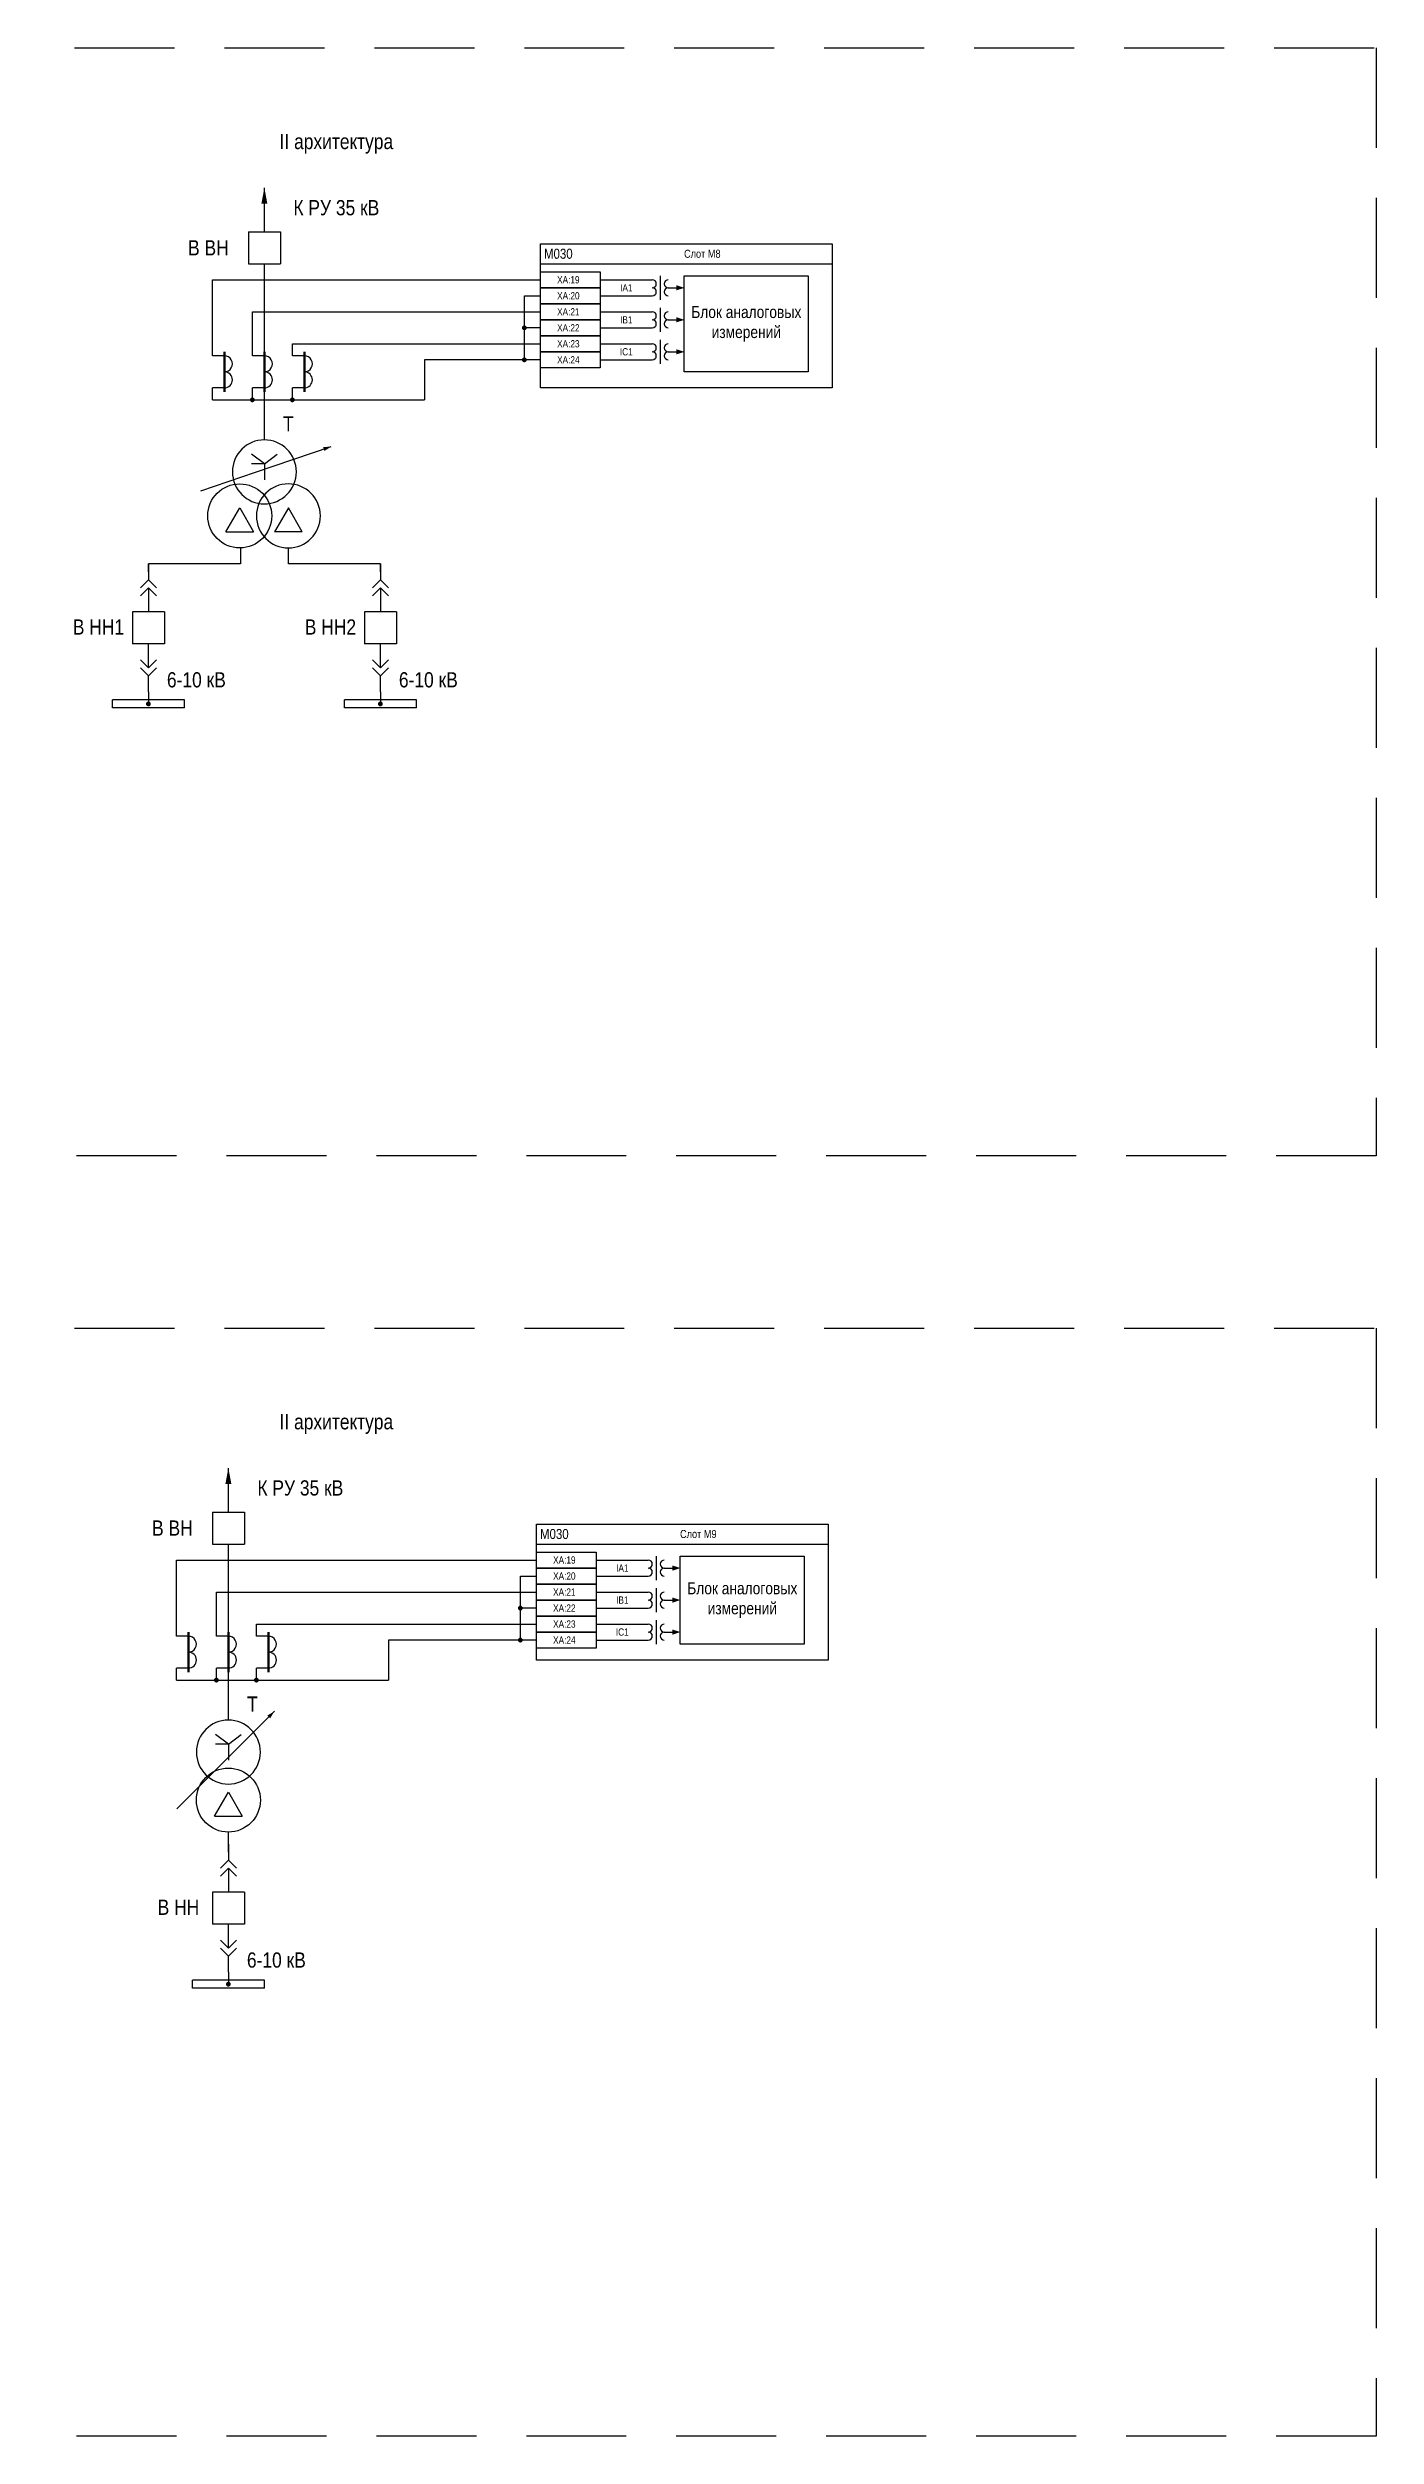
# Model space of a CAD drawing. Header units: millimetres. Extents: x 1657 to 8204, y -558 to 594.
# Drawn here: x 7872 to 8204, y -196 to 401 of the extents above; entities that cross this region are included whole.
import ezdxf
from ezdxf.enums import TextEntityAlignment as Align

# ---------------------------------------------------------------- set-up
doc = ezdxf.new("R2010")
doc.units = ezdxf.units.MM
doc.linetypes.add('штриховая2', pattern=[0.375, 0.25, -0.125])
for name, color, linetype, lineweight in [('_ОРЗ_0.3', 7, 'Continuous', 30), ('TEXT', 7, 'Continuous', 25), ('Тонкая', 7, 'Continuous', 13)]:
    doc.layers.add(name, color=color, linetype=linetype, lineweight=lineweight)
doc.layers.add('Основная', color=7, linetype='Continuous')
doc.styles.add('1.8_Gost_RD', font='ARIALN.TTF', dxfattribs={"height": 1.8})
doc.styles.add('2.5_Gost_RD', font='ARIALN.TTF', dxfattribs={"height": 2.5})
doc.styles.add('2.5_ISOCPEUR', font='isocpeur.ttf', dxfattribs={"width": 0.9, "height": 2.5})
doc.styles.add('Narrow', font='ARIALN.TTF')
doc.styles.add('Вывод', font='ARIALN.TTF', dxfattribs={"height": 2.5})
doc.styles.add('Компонент', font='ARIALN.TTF', dxfattribs={"height": 3.5})

# ---------------------------------------------------------------- blocks, each defined once
blk = doc.blocks.new('*U195')
at = {"layer": 'Основная', "ltscale": 0.25}
for p, q in [((2, 2), (0, 0)), ((0, 0), (2, -2))]:
    blk.add_line(p, q, dxfattribs=at)
blk = doc.blocks.new('*U210')
at = {"layer": 'Основная', "color": 0}
for p, q in [((0, 6), (0, 2)), ((0, 0), (0, -6))]:
    blk.add_line(p, q, dxfattribs=at)
at = {"ltscale": 0.25, "xscale": -1, "rotation": 90}
for p in [(0, 2), (0, 0)]:
    blk.add_blockref('*U195', p, dxfattribs=at)
at = {"layer": 'Основная'}
for tag, height, style, p in [('ОУ2', 3.5, 'Компонент', (-5, 6)), ('В2', 2.5, 'Вывод', (3, 6)), ('ОУ1', 3.5, 'Компонент', (-5, -6)), ('В1', 2.5, 'Вывод', (3, -6))]:
    blk.add_attdef(tag, text='', height=height, dxfattribs=dict(at, style=style)).set_placement(p, align=Align.MIDDLE_CENTER)
blk = doc.blocks.new('*U209')
at = {"layer": 'Основная'}
for p, q in [((0, 0), (-8, 0)), ((-8, -8), (-8, 0)), ((0, -8), (0, 0)), ((0, -8), (-8, -8))]:
    blk.add_line(p, q, dxfattribs=at)
at = {"layer": 'Основная', "style": '2.5_ISOCPEUR'}
blk.add_attdef('ОУ', text='', height=2.5, dxfattribs=at).set_placement((-15, -3), align=Align.MIDDLE_CENTER)
blk = doc.blocks.new('*U208')
at = {"layer": 'Основная', "color": 0}
for p, q in [((0, 0), (0, 6)), ((0, -6), (0, -2))]:
    blk.add_line(p, q, dxfattribs=at)
at = {"ltscale": 0.25, "rotation": 89.99999999999999}
for p in [(0, 0), (0, -2)]:
    blk.add_blockref('*U195', p, dxfattribs=at)
at = {"layer": 'Основная'}
for tag, height, style, p in [('ОУ1', 3.5, 'Компонент', (-5, 6)), ('В1', 2.5, 'Вывод', (3, 6)), ('ОУ2', 3.5, 'Компонент', (-5, -6)), ('В2', 2.5, 'Вывод', (3, -6))]:
    blk.add_attdef(tag, text='', height=height, dxfattribs=dict(at, style=style)).set_placement(p, align=Align.MIDDLE_CENTER)
blk = doc.blocks.new('*U206')
at = {"layer": 'Основная'}
for p, q in [((0, 0), (-8, 0)), ((-8, -8), (-8, 0)), ((0, -8), (0, 0)), ((0, -8), (-8, -8))]:
    blk.add_line(p, q, dxfattribs=at)
at = {"layer": 'Основная', "style": '2.5_ISOCPEUR'}
blk.add_attdef('ОУ', text='', height=2.5, dxfattribs=at).set_placement((-15, -3), align=Align.MIDDLE_CENTER)
blk = doc.blocks.new('*U207')
at = {"ltscale": 0.25}
for p, q in [((3, 7), (3, 4)), ((0, 4), (3, 4)), ((0, -4), (3, -4)), ((3, -4), (3, -7))]:
    blk.add_line(p, q, dxfattribs=at)
for centre, major_axis, start_param, end_param in [((0, -2), (-2, 0), 4.712389, 7.853982), ((0, 2), (0, -2), 3.141593, 6.283185)]:
    blk.add_ellipse(centre, major_axis=major_axis, ratio=1, start_param=start_param, end_param=end_param, dxfattribs=at)
at = {"layer": 'Основная', "color": 0, "lineweight": 50}
blk.add_line((0, -5), (0, 5), dxfattribs=at)
at = {"layer": 'Основная', "style": '2.5_ISOCPEUR'}
for tag, p in [('В1', (5, 6)), ('ОУ', (-6, 0)), ('В2', (5, -6))]:
    blk.add_attdef(tag, text='', height=2.5, dxfattribs=at).set_placement(p, align=Align.MIDDLE_CENTER)
blk = doc.blocks.new('*U205')
at = {"layer": 'Основная', "color": 0}
for p, q in [((0, 0), (18, 0)), ((0, -2), (0, 0)), ((18, -2), (18, 0)), ((0, -2), (18, -2))]:
    blk.add_line(p, q, dxfattribs=at)
at = {"layer": 'Основная', "style": '2.5_ISOCPEUR'}
blk.add_attdef('ОШ', text='', height=2.5, dxfattribs=at).set_placement((6, 4), align=Align.MIDDLE_CENTER)
blk = doc.blocks.new('*U203')
at = {"ltscale": 0.25}
for p, q in [((3, 7), (3, 4)), ((0, 4), (3, 4)), ((0, -4), (3, -4)), ((3, -4), (3, -7))]:
    blk.add_line(p, q, dxfattribs=at)
for centre, major_axis, start_param, end_param in [((0, -2), (-2, 0), 4.712389, 7.853982), ((0, 2), (0, -2), 3.141593, 6.283185)]:
    blk.add_ellipse(centre, major_axis=major_axis, ratio=1, start_param=start_param, end_param=end_param, dxfattribs=at)
at = {"layer": 'Основная', "color": 0, "lineweight": 50}
blk.add_line((0, -5), (0, 5), dxfattribs=at)
at = {"layer": 'Основная', "style": '2.5_ISOCPEUR'}
for tag, p in [('В1', (5, 6)), ('ОУ', (-6, 0)), ('В2', (5, -6))]:
    blk.add_attdef(tag, text='', height=2.5, dxfattribs=at).set_placement(p, align=Align.MIDDLE_CENTER)
blk = doc.blocks.new('*U204')
at = {"ltscale": 0.25}
for p, q in [((3, 7), (3, 4)), ((0, 4), (3, 4)), ((0, -4), (3, -4)), ((3, -4), (3, -7))]:
    blk.add_line(p, q, dxfattribs=at)
for centre, major_axis, start_param, end_param in [((0, -2), (-2, 0), 4.712389, 7.853982), ((0, 2), (0, -2), 3.141593, 6.283185)]:
    blk.add_ellipse(centre, major_axis=major_axis, ratio=1, start_param=start_param, end_param=end_param, dxfattribs=at)
at = {"layer": 'Основная', "color": 0, "lineweight": 50}
blk.add_line((0, -5), (0, 5), dxfattribs=at)
at = {"layer": 'Основная', "style": '2.5_ISOCPEUR'}
for tag, p in [('В1', (5, 6)), ('ОУ', (-6, 0)), ('В2', (5, -6))]:
    blk.add_attdef(tag, text='', height=2.5, dxfattribs=at).set_placement(p, align=Align.MIDDLE_CENTER)
blk = doc.blocks.new('*U202')
at = {"ltscale": 0.25}
for p, q in [((0, 0), (-20, 0)), ((14.44, 0), (0, 0))]:
    blk.add_line(p, q, dxfattribs=at)
blk.add_lwpolyline([(-18, 0, 1, 0, 0), (-20, 0, 0, 0, 0)], format="xyseb", dxfattribs=at)
at = {"layer": 'Основная', "style": '2.5_ISOCPEUR'}
blk.add_attdef('ОС', text='', height=2.5, dxfattribs=at).set_placement((3, 2), align=Align.MIDDLE_CENTER)
blk = doc.blocks.new('*U193')
at = {"ltscale": 0.25}
for q in [(-3.2, 4.4), (3.2, 4.4), (0, -2), (3.21, 2)]:
    blk.add_line((0, 2), q, dxfattribs=at)
blk.add_circle((0, 0), 8, dxfattribs=at)
at = {"layer": 'Основная', "style": 'Компонент'}
blk.add_attdef('ОУ', text='', height=3.5, dxfattribs=at).set_placement((-17, 0), align=Align.MIDDLE_CENTER)
blk = doc.blocks.new('*U194')
at = {"ltscale": 0.25}
for p, q in [((-3.46, -4), (0, 2)), ((0, 2), (3.46, -4)), ((-3.46, -4), (3.46, -4))]:
    blk.add_line(p, q, dxfattribs=at)
blk.add_circle((0, 0), 8, dxfattribs=at)
at = {"layer": 'Основная', "style": 'Компонент'}
blk.add_attdef('ОУ', text='', height=3.5, dxfattribs=at).set_placement((17, 0), align=Align.MIDDLE_CENTER)
blk = doc.blocks.new('*U201')
at = {"layer": 'Основная', "color": 0}
for p, q in [((0, 6), (0, 2)), ((0, 0), (0, -6))]:
    blk.add_line(p, q, dxfattribs=at)
at = {"ltscale": 0.25, "xscale": -1, "rotation": 90}
for p in [(0, 2), (0, 0)]:
    blk.add_blockref('*U195', p, dxfattribs=at)
at = {"layer": 'Основная'}
for tag, height, style, p in [('ОУ2', 3.5, 'Компонент', (-5, 6)), ('В2', 2.5, 'Вывод', (3, 6)), ('ОУ1', 3.5, 'Компонент', (-5, -6)), ('В1', 2.5, 'Вывод', (3, -6))]:
    blk.add_attdef(tag, text='', height=height, dxfattribs=dict(at, style=style)).set_placement(p, align=Align.MIDDLE_CENTER)
blk = doc.blocks.new('*U199')
at = {"layer": 'Основная'}
for p, q in [((0, 0), (-8, 0)), ((-8, -8), (-8, 0)), ((0, -8), (0, 0)), ((0, -8), (-8, -8))]:
    blk.add_line(p, q, dxfattribs=at)
at = {"layer": 'Основная', "style": '2.5_ISOCPEUR'}
blk.add_attdef('ОУ', text='', height=2.5, dxfattribs=at).set_placement((-15, -3), align=Align.MIDDLE_CENTER)
blk = doc.blocks.new('*U200')
at = {"layer": 'Основная', "color": 0}
for p, q in [((0, 0), (0, 6)), ((0, -6), (0, -2))]:
    blk.add_line(p, q, dxfattribs=at)
at = {"ltscale": 0.25, "rotation": 89.99999999999999}
for p in [(0, 0), (0, -2)]:
    blk.add_blockref('*U195', p, dxfattribs=at)
at = {"layer": 'Основная'}
for tag, height, style, p in [('ОУ1', 3.5, 'Компонент', (-5, 6)), ('В1', 2.5, 'Вывод', (3, 6)), ('ОУ2', 3.5, 'Компонент', (-5, -6)), ('В2', 2.5, 'Вывод', (3, -6))]:
    blk.add_attdef(tag, text='', height=height, dxfattribs=dict(at, style=style)).set_placement(p, align=Align.MIDDLE_CENTER)
blk = doc.blocks.new('*U198')
at = {"layer": 'Основная', "color": 0}
for p, q in [((0, 0), (18, 0)), ((0, -2), (0, 0)), ((18, -2), (18, 0)), ((0, -2), (18, -2))]:
    blk.add_line(p, q, dxfattribs=at)
at = {"layer": 'Основная', "style": '2.5_ISOCPEUR'}
blk.add_attdef('ОШ', text='', height=2.5, dxfattribs=at).set_placement((6, 4), align=Align.MIDDLE_CENTER)
blk = doc.blocks.new('*U111')
at = {"ltscale": 0.25}
blk.add_line((0, 0), (3, 0), dxfattribs=at)
blk.add_lwpolyline([(2, 0, 1.3, 0, 0), (4, 0, 0, 0, 0)], format="xyseb", dxfattribs=at)
blk = doc.blocks.new('*U228')
at = {"layer": 'Основная', "color": 0}
for p, q in [((0, 6), (0, 2)), ((0, 0), (0, -6))]:
    blk.add_line(p, q, dxfattribs=at)
at = {"ltscale": 0.25, "xscale": -1, "rotation": 90}
for p in [(0, 2), (0, 0)]:
    blk.add_blockref('*U195', p, dxfattribs=at)
at = {"layer": 'Основная'}
for tag, height, style, p in [('ОУ2', 3.5, 'Компонент', (-5, 6)), ('В2', 2.5, 'Вывод', (3, 6)), ('ОУ1', 3.5, 'Компонент', (-5, -6)), ('В1', 2.5, 'Вывод', (3, -6))]:
    blk.add_attdef(tag, text='', height=height, dxfattribs=dict(at, style=style)).set_placement(p, align=Align.MIDDLE_CENTER)
blk = doc.blocks.new('*U223')
at = {"layer": 'Основная'}
for p, q in [((0, 0), (-8, 0)), ((-8, -8), (-8, 0)), ((0, -8), (0, 0)), ((0, -8), (-8, -8))]:
    blk.add_line(p, q, dxfattribs=at)
at = {"layer": 'Основная', "style": '2.5_ISOCPEUR'}
blk.add_attdef('ОУ', text='', height=2.5, dxfattribs=at).set_placement((-15, -3), align=Align.MIDDLE_CENTER)
blk = doc.blocks.new('*U224')
at = {"layer": 'Основная', "color": 0}
for p, q in [((0, 0), (0, 6)), ((0, -6), (0, -2))]:
    blk.add_line(p, q, dxfattribs=at)
at = {"ltscale": 0.25, "rotation": 89.99999999999999}
for p in [(0, 0), (0, -2)]:
    blk.add_blockref('*U195', p, dxfattribs=at)
at = {"layer": 'Основная'}
for tag, height, style, p in [('ОУ1', 3.5, 'Компонент', (-5, 6)), ('В1', 2.5, 'Вывод', (3, 6)), ('ОУ2', 3.5, 'Компонент', (-5, -6)), ('В2', 2.5, 'Вывод', (3, -6))]:
    blk.add_attdef(tag, text='', height=height, dxfattribs=dict(at, style=style)).set_placement(p, align=Align.MIDDLE_CENTER)
blk = doc.blocks.new('*U225')
at = {"layer": 'Основная'}
for p, q in [((0, 0), (-8, 0)), ((-8, -8), (-8, 0)), ((0, -8), (0, 0)), ((0, -8), (-8, -8))]:
    blk.add_line(p, q, dxfattribs=at)
at = {"layer": 'Основная', "style": '2.5_ISOCPEUR'}
blk.add_attdef('ОУ', text='', height=2.5, dxfattribs=at).set_placement((-15, -3), align=Align.MIDDLE_CENTER)
blk = doc.blocks.new('*U226')
at = {"ltscale": 0.25}
for p, q in [((3, 7), (3, 4)), ((0, 4), (3, 4)), ((0, -4), (3, -4)), ((3, -4), (3, -7))]:
    blk.add_line(p, q, dxfattribs=at)
for centre, major_axis, start_param, end_param in [((0, -2), (-2, 0), 4.712389, 7.853982), ((0, 2), (0, -2), 3.141593, 6.283185)]:
    blk.add_ellipse(centre, major_axis=major_axis, ratio=1, start_param=start_param, end_param=end_param, dxfattribs=at)
at = {"layer": 'Основная', "color": 0, "lineweight": 50}
blk.add_line((0, -5), (0, 5), dxfattribs=at)
at = {"layer": 'Основная', "style": '2.5_ISOCPEUR'}
for tag, p in [('В1', (5, 6)), ('ОУ', (-6, 0)), ('В2', (5, -6))]:
    blk.add_attdef(tag, text='', height=2.5, dxfattribs=at).set_placement(p, align=Align.MIDDLE_CENTER)
blk = doc.blocks.new('*U227')
at = {"layer": 'Основная', "color": 0}
for p, q in [((0, 0), (18, 0)), ((0, -2), (0, 0)), ((18, -2), (18, 0)), ((0, -2), (18, -2))]:
    blk.add_line(p, q, dxfattribs=at)
at = {"layer": 'Основная', "style": '2.5_ISOCPEUR'}
blk.add_attdef('ОШ', text='', height=2.5, dxfattribs=at).set_placement((6, 4), align=Align.MIDDLE_CENTER)
blk = doc.blocks.new('*U221')
at = {"ltscale": 0.25}
for p, q in [((3, 7), (3, 4)), ((0, 4), (3, 4)), ((0, -4), (3, -4)), ((3, -4), (3, -7))]:
    blk.add_line(p, q, dxfattribs=at)
for centre, major_axis, start_param, end_param in [((0, -2), (-2, 0), 4.712389, 7.853982), ((0, 2), (0, -2), 3.141593, 6.283185)]:
    blk.add_ellipse(centre, major_axis=major_axis, ratio=1, start_param=start_param, end_param=end_param, dxfattribs=at)
at = {"layer": 'Основная', "color": 0, "lineweight": 50}
blk.add_line((0, -5), (0, 5), dxfattribs=at)
at = {"layer": 'Основная', "style": '2.5_ISOCPEUR'}
for tag, p in [('В1', (5, 6)), ('ОУ', (-6, 0)), ('В2', (5, -6))]:
    blk.add_attdef(tag, text='', height=2.5, dxfattribs=at).set_placement(p, align=Align.MIDDLE_CENTER)
blk = doc.blocks.new('*U222')
at = {"ltscale": 0.25}
for p, q in [((3, 7), (3, 4)), ((0, 4), (3, 4)), ((0, -4), (3, -4)), ((3, -4), (3, -7))]:
    blk.add_line(p, q, dxfattribs=at)
for centre, major_axis, start_param, end_param in [((0, -2), (-2, 0), 4.712389, 7.853982), ((0, 2), (0, -2), 3.141593, 6.283185)]:
    blk.add_ellipse(centre, major_axis=major_axis, ratio=1, start_param=start_param, end_param=end_param, dxfattribs=at)
at = {"layer": 'Основная', "color": 0, "lineweight": 50}
blk.add_line((0, -5), (0, 5), dxfattribs=at)
at = {"layer": 'Основная', "style": '2.5_ISOCPEUR'}
for tag, p in [('В1', (5, 6)), ('ОУ', (-6, 0)), ('В2', (5, -6))]:
    blk.add_attdef(tag, text='', height=2.5, dxfattribs=at).set_placement(p, align=Align.MIDDLE_CENTER)
blk = doc.blocks.new('*U196')
at = {"ltscale": 0.25}
for p, q in [((0, 0), (-20, 0)), ((14.44, 0), (0, 0))]:
    blk.add_line(p, q, dxfattribs=at)
blk.add_lwpolyline([(-18, 0, 1, 0, 0), (-20, 0, 0, 0, 0)], format="xyseb", dxfattribs=at)
at = {"layer": 'Основная', "style": '2.5_ISOCPEUR'}
blk.add_attdef('ОС', text='', height=2.5, dxfattribs=at).set_placement((3, 2), align=Align.MIDDLE_CENTER)

msp = doc.modelspace()

# ---------------------------------------------------------------- linework, layer by layer
for p, q in [((7926, 355), (7926, 366)), ((7933, 327), (7995, 327)), ((7917, 35), (7917, 46)), ((7924, 7), (7994, 7))]:
    msp.add_line(p, q)
at = {"ltscale": 100}
for p, q in [((7913, 327), (7913, 343)), ((7913, 343), (7995, 343)), ((8010, 343), (8023, 343)), ((8025, 344), (8025, 338)), ((7923, 327), (7923, 335)), ((7923, 335), (7995, 335)), ((7991, 323), (7991, 339)), ((7991, 339), (7995, 339)), ((8010, 339), (8023, 339)), ((8010, 335), (8023, 335)), ((8025, 336), (8025, 330)), ((7995, 331), (7991, 331)), ((8010, 331), (8023, 331)), ((7995, 323), (7966, 323)), ((7966, 323), (7966, 313)), ((8010, 327), (8023, 327)), ((8010, 323), (8023, 323)), ((8025, 328), (8025, 322)), ((7913, 313), (7933, 313)), ((7933, 313), (7966, 313)), ((8024, 24), (8024, 18)), ((7904, 7), (7904, 23)), ((7904, 23), (7994, 23)), ((7990, 3), (7990, 19)), ((7990, 19), (7994, 19)), ((8009, 23), (8022, 23)), ((8009, 19), (8022, 19)), ((7914, 7), (7914, 15)), ((7914, 15), (7994, 15)), ((8009, 15), (8022, 15)), ((8024, 16), (8024, 10)), ((7994, 11), (7990, 11)), ((8009, 11), (8022, 11)), ((8009, 7), (8022, 7)), ((8024, 8), (8024, 2)), ((7994, 3), (7957, 3)), ((7957, 3), (7957, -7)), ((8009, 3), (8022, 3)), ((7904, -7), (7924, -7)), ((7924, -7), (7957, -7)), ((7917, -48), (7917, -45))]:
    msp.add_line(p, q, dxfattribs=at)
at = {"linetype": 'штриховая2', "ltscale": 100}
for points in [[(7541, 401), (8204, 401), (8204, 124), (7541, 124)], [(7541, 81), (8204, 81), (8204, -196), (7541, -196)]]:
    msp.add_lwpolyline(points, close=True, dxfattribs=at)
for points in [[(7926, 303), (7926, 347)], [(7897, 270), (7897, 272)], [(7955, 270), (7955, 272)], [(7897, 240), (7897, 237)], [(7955, 240), (7955, 237)], [(7917, -17), (7917, 27)], [(7917, -50), (7917, -48)], [(7917, -80), (7917, -83)]]:
    msp.add_lwpolyline(points)
at = {"ltscale": 100}
for points in [[(7995, 347), (8068, 347)], [(7920, 276), (7920, 272), (7897, 272)], [(7955, 272), (7932, 272), (7932, 276)], [(7994, 27), (8067, 27)]]:
    msp.add_lwpolyline(points, dxfattribs=at)
for points in [[(7995, 345), (8010, 345), (8010, 341), (7995, 341)], [(7995, 341), (8010, 341), (8010, 337), (7995, 337)], [(8031, 344), (8062, 344), (8062, 320), (8031, 320)], [(7995, 337), (8010, 337), (8010, 333), (7995, 333)], [(7995, 333), (8010, 333), (8010, 329), (7995, 329)], [(7995, 329), (8010, 329), (8010, 325), (7995, 325)], [(7995, 325), (8010, 325), (8010, 321), (7995, 321)], [(7994, 25), (8009, 25), (8009, 21), (7994, 21)], [(8030, 24), (8061, 24), (8061, 2), (8030, 2)], [(7994, 21), (8009, 21), (8009, 17), (7994, 17)], [(7994, 17), (8009, 17), (8009, 13), (7994, 13)], [(7994, 13), (8009, 13), (8009, 9), (7994, 9)], [(7994, 9), (8009, 9), (8009, 5), (7994, 5)], [(7994, 5), (8009, 5), (8009, 1), (7994, 1)]]:
    msp.add_lwpolyline(points, close=True, dxfattribs=at)
at = {"ltscale": 0.25, "const_width": 0.6}
for points in [[(7990.7, 331, -1), (7991.3, 331, -1)], [(7990.7, 330.99, 1), (7991.3, 330.99, 1)], [(7990.7, 323, -1), (7991.3, 323, -1)], [(7990.7, 322.99, 1), (7991.3, 322.99, 1)], [(7922.7, 313, -1), (7923.3, 313, -1)], [(7922.7, 312.99, 1), (7923.3, 312.99, 1)], [(7932.7, 313, -1), (7933.3, 313, -1)], [(7932.7, 312.99, 1), (7933.3, 312.99, 1)], [(7896.7, 237, -1), (7897.3, 237, -1)], [(7896.7, 236.99, 1), (7897.3, 236.99, 1)], [(7954.7, 237, -1), (7955.3, 237, -1)], [(7954.7, 236.99, 1), (7955.3, 236.99, 1)], [(7989.7, 11, -1), (7990.3, 11, -1)], [(7989.7, 10.99, 1), (7990.3, 10.99, 1)], [(7989.7, 3, -1), (7990.3, 3, -1)], [(7989.7, 2.99, 1), (7990.3, 2.99, 1)], [(7913.7, -7, -1), (7914.3, -7, -1)], [(7913.7, -7.01, 1), (7914.3, -7.01, 1)], [(7923.7, -7, -1), (7924.3, -7, -1)], [(7923.7, -7.01, 1), (7924.3, -7.01, 1)], [(7916.7, -83, -1), (7917.3, -83, -1)], [(7916.7, -83.01, 1), (7917.3, -83.01, 1)]]:
    msp.add_lwpolyline(points, format="xyb", close=True, dxfattribs=at)
at = {"ltscale": 100}
for centre, start, end in [((8023, 342), 270, 90), ((8023, 340), 270, 90), ((8027, 342), 90, 270), ((8027, 340), 90, 270), ((8023, 334), 270, 90), ((8027, 334), 90, 270), ((8023, 332), 270, 90), ((8027, 332), 90, 270), ((8023, 326), 270, 90), ((8023, 324), 270, 90), ((8027, 326), 90, 270), ((8027, 324), 90, 270), ((8022, 22), 270, 90), ((8022, 20), 270, 90), ((8026, 22), 90, 270), ((8026, 20), 90, 270), ((8022, 14), 270, 90), ((8022, 12), 270, 90), ((8026, 14), 90, 270), ((8026, 12), 90, 270), ((8022, 6), 270, 90), ((8026, 6), 90, 270), ((8022, 4), 270, 90), ((8026, 4), 90, 270)]:
    msp.add_arc(centre, 1, start, end, dxfattribs=at)
at = {"layer": '_ОРЗ_0.3', "ltscale": 100}
for points in [[(7995, 352), (8068, 352), (8068, 316), (7995, 316)], [(7994, 32), (8067, 32), (8067, -2), (7994, -2)]]:
    msp.add_lwpolyline(points, close=True, dxfattribs=at)
at = {"layer": 'Тонкая', "ltscale": 0.3}
for points in [[(7926, 366, 0, 1.5, 0), (7926, 362, 0, 0, 0)], [(7917, 46, 0, 1.5, 0), (7917, 42, 0, 0, 0)]]:
    msp.add_lwpolyline(points, format="xyseb", dxfattribs=at)

# ---------------------------------------------------------------- block references
at = {"ltscale": 0.35, "rotation": 180}
for name, p in [('*U206', (7922, 347)), ('*U225', (7913, 27))]:
    msp.add_blockref(name, p, dxfattribs=at)
at = {"ltscale": 0.35}
for name, p in [('*U111', (8027, 341)), ('*U111', (8027, 333)), ('*U111', (8027, 325)), ('*U194', (7919.85, 284)), ('*U111', (8026, 21)), ('*U111', (8026, 13)), ('*U111', (8026, 5)), ('*U194', (7917, -37))]:
    msp.add_blockref(name, p, dxfattribs=at)
at = {"ltscale": 0.25}
for name, p, rotation in [('*U203', (7916, 320), 180), ('*U207', (7926, 320), 180), ('*U204', (7936, 320), 180), ('*U202', (7923.8, 294.91), 198.7392877131279), ('*U221', (7907, 0), 180), ('*U226', (7917, 0), 180), ('*U222', (7927, 0), 180), ('*U196', (7914.36, -28.95), 224.9999999999999)]:
    msp.add_blockref(name, p, dxfattribs=dict(at, rotation=rotation))
at = {"ltscale": 0.35, "xscale": -1}
for name, p in [('*U193', (7926, 295)), ('*U194', (7932, 284)), ('*U193', (7917, -25))]:
    msp.add_blockref(name, p, dxfattribs=at)
at = {"ltscale": 0.25, "xscale": -1, "rotation": 180}
for name, p in [('*U200', (7897, 266)), ('*U208', (7955, 266)), ('*U199', (7901, 252)), ('*U209', (7959, 252)), ('*U201', (7897, 246)), ('*U210', (7955, 246)), ('*U224', (7917, -54)), ('*U223', (7921, -68)), ('*U228', (7917, -74))]:
    msp.add_blockref(name, p, dxfattribs=at)
at = {"ltscale": 0.25, "xscale": -1}
for name, p in [('*U198', (7906, 237.99)), ('*U205', (7964, 237.99)), ('*U227', (7926, -82.01))]:
    msp.add_blockref(name, p, dxfattribs=at)

# ---------------------------------------------------------------- texts
at = {"char_height": 3.8, "width": 53.3807, "attachment_point": 5, "style": 'Narrow'}
for s, insert in [('\\pxi-3,l3,t3;II архитектура', (7944, 377)), ('\\pxi-3,l3,t3;К РУ 35 кВ', (7944, 361)), ('\\pxi-3,l3,t3;В ВН', (7912, 351)), ('\\pxi-3,l3,t3;Т', (7932, 307)), ('\\pxi-3,l3,t3;В НН1', (7884.52, 256.22)), ('\\pxi-3,l3,t3;В НН2', (7942.52, 256.22)), ('\\pxi-3,l3,t3;6-10 кВ', (7909, 243)), ('\\pxi-3,l3,t3;6-10 кВ', (7967, 243)), ('\\pxi-3,l3,t3;II архитектура', (7944, 57)), ('\\pxi-3,l3,t3;К РУ 35 кВ', (7935, 41)), ('\\pxi-3,l3,t3;В ВН', (7903, 31)), ('\\pxi-3,l3,t3;Т', (7923, -13)), ('\\pxi-3,l3,t3;В НН', (7904.52, -63.78)), ('\\pxi-3,l3,t3;6-10 кВ', (7929, -77))]:
    msp.add_mtext(s, dxfattribs=dict(at, insert=insert))
at = {"ltscale": 100, "attachment_point": 5}
for s, insert, char_height, width, style in [('М030', (7999.5, 349.5), 2.5, 11, '2.5_Gost_RD'), ('Слот М8', (8035.5, 349.5), 2, 81, '1.8_Gost_RD'), ('XA:19', (8002, 343), 1.8, 10, '1.8_Gost_RD'), ('IA1', (8016.5, 341), 1.8, 15, '1.8_Gost_RD'), ('XA:20', (8002, 339), 1.8, 10, '1.8_Gost_RD'), ('XA:21', (8002, 335), 1.8, 10, '1.8_Gost_RD'), ('XA:22', (8002, 331), 1.8, 10, '1.8_Gost_RD'), ('IВ1', (8016.5, 333), 1.8, 15, '1.8_Gost_RD'), ('XA:23', (8002, 327), 1.8, 10, '1.8_Gost_RD'), ('XA:24', (8002, 323), 1.8, 10, '1.8_Gost_RD'), ('IC1', (8016.5, 325), 1.8, 15, '1.8_Gost_RD'), ('М030', (7998.5, 29.5), 2.5, 11, '2.5_Gost_RD'), ('Слот М9', (8034.5, 29.5), 2, 81, '1.8_Gost_RD'), ('XA:19', (8001, 23), 1.8, 10, '1.8_Gost_RD'), ('XA:20', (8001, 19), 1.8, 10, '1.8_Gost_RD'), ('IA1', (8015.5, 21), 1.8, 15, '1.8_Gost_RD'), ('XA:21', (8001, 15), 1.8, 10, '1.8_Gost_RD'), ('IВ1', (8015.5, 13), 1.8, 15, '1.8_Gost_RD'), ('XA:22', (8001, 11), 1.8, 10, '1.8_Gost_RD'), ('XA:23', (8001, 7), 1.8, 10, '1.8_Gost_RD'), ('XA:24', (8001, 3), 1.8, 10, '1.8_Gost_RD'), ('IC1', (8015.5, 5), 1.8, 15, '1.8_Gost_RD')]:
    msp.add_mtext(s, dxfattribs=dict(at, insert=insert, char_height=char_height, width=width, style=style))
at = {"layer": 'TEXT', "ltscale": 100, "char_height": 3, "width": 31, "attachment_point": 5, "style": '2.5_Gost_RD'}
for insert in [(8046.5, 332), (8045.5, 13)]:
    msp.add_mtext('Блок аналоговых измерений', dxfattribs=dict(at, insert=insert))

doc.saveas('drawing.dxf')
